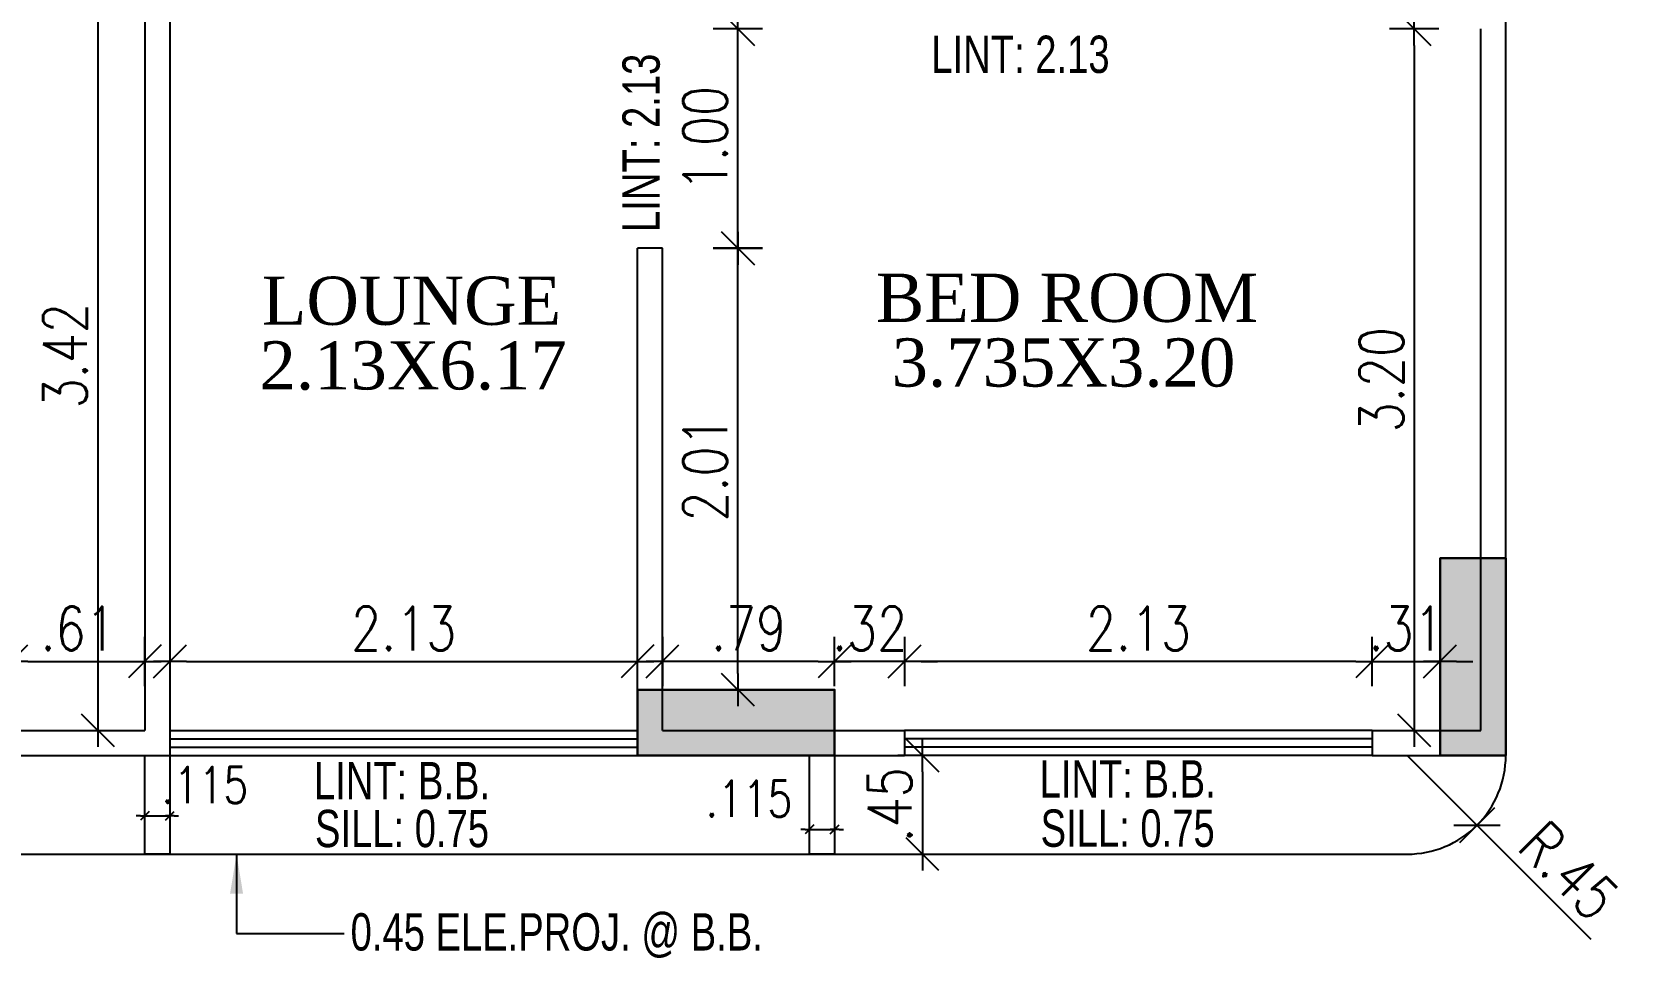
# Model space of a CAD drawing. Header units: inches. Extents: x 14331 to 14549, y 2557 to 2714.
# Drawn here: x 14462.53 to 14469.83, y 2578.57 to 2582.8 of the extents above; entities that cross this region are included whole.
import ezdxf
from ezdxf.enums import TextEntityAlignment as Align

# ---------------------------------------------------------------- set-up
doc = ezdxf.new("R2010")
doc.units = ezdxf.units.IN
doc.header["$LTSCALE"] = 0.25
doc.header["$MEASUREMENT"] = 0
doc.header["$PDMODE"] = 35
for name, color, linetype in [('dimension', 7, 'Continuous'), ('edges', 1, 'Continuous'), ('text-large', 7, 'Continuous'), ('wall', 7, 'Continuous'), ('windows', 96, 'Continuous'), ('WORK TEX', 6, 'Continuous'), ('WORKING DIM', 7, 'Continuous')]:
    doc.layers.add(name, color=color, linetype=linetype)
doc.layers.add('P-COL', color=7, linetype='Continuous', lineweight=30)
doc.layers.add('P-COLHAT', color=8, linetype='Continuous', lineweight=25)
doc.styles.add('ARIAL', font='TIMES_0.TTF')
doc.styles.add('ARL', font='swisscl_0.ttf')
doc.styles.add('romans', font='romans.shx', dxfattribs={"width": 0.8})
doc.dimstyles.new('121', dxfattribs={"dimscale": 0.1, "dimtxt": 1.65, "dimasz": 0.2, "dimexe": 0.03125, "dimexo": 0.25, "dimgap": 0.5, "dimtad": 1, "dimzin": 4, "dimdsep": 46, "dimtxsty": 'romans', "dimblk1": 'MINITICK', "dimblk2": 'MINITICK', "dimsah": 1, "dimcen": 1, "dimse1": 1, "dimse2": 1, "dimclrd": 252, "dimclre": 256, "dimclrt": 7, "dimadec": 3, "dimazin": 0, "dimtfac": 0.8, "dimtix": 1, "dimtmove": 2, "dimatfit": 3, "dimfxl": 0, "dimtolj": 1, "dimtzin": 3, "dimarcsym": 0})
doc.dimstyles.new('DFSGSG', dxfattribs={"dimtxt": 0.23, "dimasz": 0.18, "dimexe": 0.18, "dimexo": 0.0625, "dimgap": 0.09, "dimtad": 1, "dimzin": 0, "dimdsep": 46, "dimtxsty": 'ARIAL', "dimcen": 0.09, "dimse1": 1, "dimse2": 1, "dimaunit": 1, "dimadec": 0, "dimazin": 0, "dimtfac": 1, "dimtix": 1, "dimtofl": 0, "dimtmove": 0, "dimatfit": 3, "dimfxl": 0, "dimtolj": 1, "dimtzin": 0, "dimarcsym": 0})
doc.dimstyles.new('minitick-100', dxfattribs={"dimscale": 0.1, "dimtxt": 2, "dimasz": 0.75, "dimexe": 0.03125, "dimexo": 0.25, "dimgap": 0.5, "dimtad": 1, "dimzin": 4, "dimdsep": 46, "dimtxsty": 'romans', "dimblk1": 'MINITICK', "dimblk2": 'MINITICK', "dimsah": 1, "dimcen": 1, "dimse1": 1, "dimse2": 1, "dimclrd": 252, "dimclre": 256, "dimclrt": 256, "dimadec": 3, "dimazin": 0, "dimtfac": 0.8, "dimtix": 1, "dimtmove": 2, "dimatfit": 3, "dimfxl": 0, "dimtolj": 1, "dimtzin": 3, "dimarcsym": 0})

# ---------------------------------------------------------------- blocks, each defined once
blk = doc.blocks.new('BLC-A')
at = {"layer": 'P-COLHAT', "lineweight": 30}
for points in [[(2.8412, -9.5274), (2.5412, -9.5274), (2.5412, -8.6274), (2.8412, -8.6274)], [(-0.2223, -9.5274), (-0.2223, -9.2274), (-1.1223, -9.2274), (-1.1223, -9.5274)]]:
    blk.add_hatch(color=256, dxfattribs=at).paths.add_polyline_path(points)
at = {"layer": 'P-COL'}
for points in [[(2.8412, -9.5274), (2.5412, -9.5274), (2.5412, -8.6274), (2.8412, -8.6274)], [(-0.2223, -9.5274), (-0.2223, -9.2274), (-1.1223, -9.2274), (-1.1223, -9.5274)]]:
    blk.add_lwpolyline(points, close=True, dxfattribs=at)
blk = doc.blocks.new('MINITICK')
at = {"color": 7}
for p, q in [((1, 1), (-1, -1)), ((0, -1.5), (0, 1.5)), ((-1, 0), (1, 0))]:
    blk.add_line(p, q, dxfattribs=at)
blk = doc.blocks.new('*D569')
at = {"layer": 'Defpoints', "color": 0, "ltscale": 10, "transparency": 16777216}
for p in [(14468.7992, 2582.8108), (14468.7992, 2579.6095), (14468.8375, 2579.6095)]:
    blk.add_point(p, dxfattribs=at)
at = {"layer": 'dimension', "color": 252, "lineweight": -2, "ltscale": 10, "transparency": 16777216}
blk.add_line((14468.8375, 2582.7358), (14468.8375, 2579.6845), dxfattribs=at)
at = {"layer": 'dimension', "color": 252, "lineweight": -2, "ltscale": 10, "transparency": 16777216, "xscale": 0.07500000000000001, "yscale": 0.07500000000000001, "zscale": 0.07500000000000001}
for p, rotation in [((14468.8375, 2582.8108), 90), ((14468.8375, 2579.6095), 270)]:
    blk.add_blockref('MINITICK', p, dxfattribs=dict(at, rotation=rotation))
at = {"layer": 'dimension', "ltscale": 10, "transparency": 16777216, "insert": (14468.6875, 2581.2101), "char_height": 0.2, "attachment_point": 5, "rotation": 90, "style": 'romans'}
blk.add_mtext('\\A1;3.20', dxfattribs=at)
blk = doc.blocks.new('*D570')
at = {"layer": 'Defpoints', "color": 0, "ltscale": 10, "transparency": 16777216}
for p in [(14468.9551, 2579.9248), (14468.6453, 2579.5945), (14468.9551, 2579.5945)]:
    blk.add_point(p, dxfattribs=at)
at = {"layer": 'dimension', "color": 252, "lineweight": -2, "ltscale": 10, "transparency": 16777216}
for p, q in [((14468.5703, 2579.9248), (14468.4953, 2579.9248)), ((14468.6453, 2579.9248), (14468.9551, 2579.9248)), ((14469.0301, 2579.9248), (14469.1051, 2579.9248))]:
    blk.add_line(p, q, dxfattribs=at)
at = {"layer": 'dimension', "color": 252, "lineweight": -2, "ltscale": 10, "transparency": 16777216, "xscale": 0.07500000000000001, "yscale": 0.07500000000000001, "zscale": 0.07500000000000001}
blk.add_blockref('MINITICK', (14468.6453, 2579.9248), dxfattribs=at)
at = {"layer": 'dimension', "color": 252, "lineweight": -2, "ltscale": 10, "transparency": 16777216, "xscale": 0.07500000000000001, "yscale": 0.07500000000000001, "zscale": 0.07500000000000001, "rotation": 180}
blk.add_blockref('MINITICK', (14468.9551, 2579.9248), dxfattribs=at)
at = {"layer": 'dimension', "ltscale": 10, "transparency": 16777216, "insert": (14468.8002, 2580.0748), "char_height": 0.2, "attachment_point": 5, "style": 'romans'}
blk.add_mtext('\\A1;.31', dxfattribs=at)
blk = doc.blocks.new('*D571')
at = {"layer": 'Defpoints', "color": 0, "ltscale": 10, "transparency": 16777216}
for p in [(14466.5112, 2579.9248), (14466.5112, 2579.5714), (14468.6453, 2579.5714)]:
    blk.add_point(p, dxfattribs=at)
at = {"layer": 'dimension', "color": 252, "lineweight": -2, "ltscale": 10, "transparency": 16777216}
blk.add_line((14468.5703, 2579.9248), (14466.5862, 2579.9248), dxfattribs=at)
at = {"layer": 'dimension', "color": 252, "lineweight": -2, "ltscale": 10, "transparency": 16777216, "xscale": 0.07500000000000001, "yscale": 0.07500000000000001, "zscale": 0.07500000000000001, "rotation": 180}
blk.add_blockref('MINITICK', (14466.5112, 2579.9248), dxfattribs=at)
at = {"layer": 'dimension', "color": 252, "lineweight": -2, "ltscale": 10, "transparency": 16777216, "xscale": 0.07500000000000001, "yscale": 0.07500000000000001, "zscale": 0.07500000000000001}
blk.add_blockref('MINITICK', (14468.6453, 2579.9248), dxfattribs=at)
at = {"layer": 'dimension', "ltscale": 10, "transparency": 16777216, "insert": (14467.5782, 2580.0748), "char_height": 0.2, "attachment_point": 5, "style": 'romans'}
blk.add_mtext('\\A1;2.13', dxfattribs=at)
blk = doc.blocks.new('*D572')
at = {"layer": 'Defpoints', "color": 0, "ltscale": 10, "transparency": 16777216}
for p in [(14466.1917, 2579.9248), (14466.1917, 2579.5524), (14466.5112, 2579.5524)]:
    blk.add_point(p, dxfattribs=at)
at = {"layer": 'dimension', "color": 252, "lineweight": -2, "ltscale": 10, "transparency": 16777216}
for p, q in [((14466.1167, 2579.9248), (14466.0417, 2579.9248)), ((14466.5112, 2579.9248), (14466.1917, 2579.9248)), ((14466.5862, 2579.9248), (14466.6612, 2579.9248))]:
    blk.add_line(p, q, dxfattribs=at)
at = {"layer": 'dimension', "color": 252, "lineweight": -2, "ltscale": 10, "transparency": 16777216, "xscale": 0.07500000000000001, "yscale": 0.07500000000000001, "zscale": 0.07500000000000001}
blk.add_blockref('MINITICK', (14466.1917, 2579.9248), dxfattribs=at)
at = {"layer": 'dimension', "color": 252, "lineweight": -2, "ltscale": 10, "transparency": 16777216, "xscale": 0.07500000000000001, "yscale": 0.07500000000000001, "zscale": 0.07500000000000001, "rotation": 180}
blk.add_blockref('MINITICK', (14466.5112, 2579.9248), dxfattribs=at)
at = {"layer": 'dimension', "ltscale": 10, "transparency": 16777216, "insert": (14466.3514, 2580.0748), "char_height": 0.2, "attachment_point": 5, "style": 'romans'}
blk.add_mtext('\\A1;.32', dxfattribs=at)
blk = doc.blocks.new('*D573')
at = {"layer": 'Defpoints', "color": 0, "ltscale": 10, "transparency": 16777216}
for p in [(14465.406, 2581.8099), (14465.7504, 2581.8099), (14465.406, 2579.7952)]:
    blk.add_point(p, dxfattribs=at)
at = {"layer": 'dimension', "color": 252, "lineweight": -2, "ltscale": 10, "transparency": 16777216}
blk.add_line((14465.7504, 2579.8702), (14465.7504, 2581.7349), dxfattribs=at)
at = {"layer": 'dimension', "color": 252, "lineweight": -2, "ltscale": 10, "transparency": 16777216, "xscale": 0.07500000000000001, "yscale": 0.07500000000000001, "zscale": 0.07500000000000001}
for p, rotation in [((14465.7504, 2581.8099), 90), ((14465.7504, 2579.7952), 270)]:
    blk.add_blockref('MINITICK', p, dxfattribs=dict(at, rotation=rotation))
at = {"layer": 'dimension', "ltscale": 10, "transparency": 16777216, "insert": (14465.6004, 2580.8026), "char_height": 0.2, "attachment_point": 5, "rotation": 90, "style": 'romans'}
blk.add_mtext('\\A1;2.01', dxfattribs=at)
blk = doc.blocks.new('*D574')
at = {"layer": 'Defpoints', "color": 0, "ltscale": 10, "transparency": 16777216}
for p in [(14465.406, 2582.8108), (14465.7504, 2582.8108), (14465.406, 2581.8099)]:
    blk.add_point(p, dxfattribs=at)
at = {"layer": 'dimension', "color": 252, "lineweight": -2, "ltscale": 10, "transparency": 16777216}
blk.add_line((14465.7504, 2581.8849), (14465.7504, 2582.7358), dxfattribs=at)
at = {"layer": 'dimension', "color": 252, "lineweight": -2, "ltscale": 10, "transparency": 16777216, "xscale": 0.07500000000000001, "yscale": 0.07500000000000001, "zscale": 0.07500000000000001}
for p, rotation in [((14465.7504, 2582.8108), 90), ((14465.7504, 2581.8099), 270)]:
    blk.add_blockref('MINITICK', p, dxfattribs=dict(at, rotation=rotation))
at = {"layer": 'dimension', "ltscale": 10, "transparency": 16777216, "insert": (14465.6004, 2582.3103), "char_height": 0.2, "attachment_point": 5, "rotation": 90, "style": 'romans'}
blk.add_mtext('\\A1;1.00', dxfattribs=at)
blk = doc.blocks.new('*D575')
at = {"layer": 'Defpoints', "color": 0, "ltscale": 10, "transparency": 16777216}
for p in [(14465.2917, 2579.9248), (14463.1575, 2579.6095), (14465.2917, 2579.6095)]:
    blk.add_point(p, dxfattribs=at)
at = {"layer": 'dimension', "color": 252, "lineweight": -2, "ltscale": 10, "transparency": 16777216}
blk.add_line((14463.2325, 2579.9248), (14465.2167, 2579.9248), dxfattribs=at)
at = {"layer": 'dimension', "color": 252, "lineweight": -2, "ltscale": 10, "transparency": 16777216, "xscale": 0.07500000000000001, "yscale": 0.07500000000000001, "zscale": 0.07500000000000001, "rotation": 180}
blk.add_blockref('MINITICK', (14463.1575, 2579.9248), dxfattribs=at)
at = {"layer": 'dimension', "color": 252, "lineweight": -2, "ltscale": 10, "transparency": 16777216, "xscale": 0.07500000000000001, "yscale": 0.07500000000000001, "zscale": 0.07500000000000001}
blk.add_blockref('MINITICK', (14465.2917, 2579.9248), dxfattribs=at)
at = {"layer": 'dimension', "ltscale": 10, "transparency": 16777216, "insert": (14464.2246, 2580.0748), "char_height": 0.2, "attachment_point": 5, "style": 'romans'}
blk.add_mtext('\\A1;2.13', dxfattribs=at)
blk = doc.blocks.new('*D576')
at = {"layer": 'Defpoints', "color": 0, "ltscale": 10, "transparency": 16777216}
for p in [(14463.0432, 2579.9248), (14462.4334, 2579.6095), (14463.0432, 2579.6095)]:
    blk.add_point(p, dxfattribs=at)
at = {"layer": 'dimension', "color": 252, "lineweight": -2, "ltscale": 10, "transparency": 16777216}
blk.add_line((14462.5084, 2579.9248), (14462.9682, 2579.9248), dxfattribs=at)
at = {"layer": 'dimension', "color": 252, "lineweight": -2, "ltscale": 10, "transparency": 16777216, "xscale": 0.07500000000000001, "yscale": 0.07500000000000001, "zscale": 0.07500000000000001, "rotation": 180}
blk.add_blockref('MINITICK', (14462.4334, 2579.9248), dxfattribs=at)
at = {"layer": 'dimension', "color": 252, "lineweight": -2, "ltscale": 10, "transparency": 16777216, "xscale": 0.07500000000000001, "yscale": 0.07500000000000001, "zscale": 0.07500000000000001}
blk.add_blockref('MINITICK', (14463.0432, 2579.9248), dxfattribs=at)
at = {"layer": 'dimension', "ltscale": 10, "transparency": 16777216, "insert": (14462.7383, 2580.0748), "char_height": 0.2, "attachment_point": 5, "style": 'romans'}
blk.add_mtext('\\A1;.61', dxfattribs=at)
blk = doc.blocks.new('*D579')
at = {"layer": 'Defpoints', "color": 0, "ltscale": 10, "transparency": 16777216}
for p in [(14463.0432, 2583.0294), (14462.8289, 2579.6095), (14463.0432, 2579.6095)]:
    blk.add_point(p, dxfattribs=at)
at = {"layer": 'dimension', "color": 252, "lineweight": -2, "ltscale": 10, "transparency": 16777216}
blk.add_line((14462.8289, 2582.9544), (14462.8289, 2579.6845), dxfattribs=at)
at = {"layer": 'dimension', "color": 252, "lineweight": -2, "ltscale": 10, "transparency": 16777216, "xscale": 0.07500000000000001, "yscale": 0.07500000000000001, "zscale": 0.07500000000000001}
for p, rotation in [((14462.8289, 2583.0294), 90), ((14462.8289, 2579.6095), 270)]:
    blk.add_blockref('MINITICK', p, dxfattribs=dict(at, rotation=rotation))
at = {"layer": 'dimension', "ltscale": 10, "transparency": 16777216, "insert": (14462.6789, 2581.3195), "char_height": 0.2, "attachment_point": 5, "rotation": 90, "style": 'romans'}
blk.add_mtext('\\A1;3.42', dxfattribs=at)
blk = doc.blocks.new('*D606')
at = {"layer": 'Defpoints', "color": 0, "ltscale": 10, "transparency": 16777216}
for p in [(14465.406, 2579.9248), (14465.406, 2579.7952), (14466.1917, 2579.7952)]:
    blk.add_point(p, dxfattribs=at)
at = {"layer": 'dimension', "color": 252, "lineweight": -2, "ltscale": 10, "transparency": 16777216}
blk.add_line((14466.1167, 2579.9248), (14465.481, 2579.9248), dxfattribs=at)
at = {"layer": 'dimension', "color": 252, "lineweight": -2, "ltscale": 10, "transparency": 16777216, "xscale": 0.07500000000000001, "yscale": 0.07500000000000001, "zscale": 0.07500000000000001, "rotation": 180}
blk.add_blockref('MINITICK', (14465.406, 2579.9248), dxfattribs=at)
at = {"layer": 'dimension', "color": 252, "lineweight": -2, "ltscale": 10, "transparency": 16777216, "xscale": 0.07500000000000001, "yscale": 0.07500000000000001, "zscale": 0.07500000000000001}
blk.add_blockref('MINITICK', (14466.1917, 2579.9248), dxfattribs=at)
at = {"layer": 'dimension', "ltscale": 10, "transparency": 16777216, "insert": (14465.7988, 2580.0748), "char_height": 0.2, "attachment_point": 5, "style": 'romans'}
blk.add_mtext('\\A1;.79', dxfattribs=at)
blk = doc.blocks.new('*D650')
at = {"layer": 'Defpoints', "color": 0, "ltscale": 10, "transparency": 16777216}
for p in [(14466.1917, 2579.4952), (14466.1917, 2579.0452), (14466.5929, 2579.0452)]:
    blk.add_point(p, dxfattribs=at)
at = {"layer": 'dimension', "color": 252, "lineweight": -2, "ltscale": 10, "transparency": 16777216}
blk.add_line((14466.5929, 2579.4202), (14466.5929, 2579.1202), dxfattribs=at)
at = {"layer": 'dimension', "color": 252, "lineweight": -2, "ltscale": 10, "transparency": 16777216, "xscale": 0.07500000000000001, "yscale": 0.07500000000000001, "zscale": 0.07500000000000001}
for p, rotation in [((14466.5929, 2579.4952), 90), ((14466.5929, 2579.0452), 270)]:
    blk.add_blockref('MINITICK', p, dxfattribs=dict(at, rotation=rotation))
at = {"layer": 'dimension', "ltscale": 10, "transparency": 16777216, "insert": (14466.4429, 2579.2702), "char_height": 0.2, "attachment_point": 5, "rotation": 90, "style": 'romans'}
blk.add_mtext('\\A1;.45', dxfattribs=at)
blk = doc.blocks.new('*D667')
at = {"layer": 'Defpoints', "color": 0, "ltscale": 10, "transparency": 16777216}
for p in [(14468.8051, 2579.4952), (14469.1233, 2579.177)]:
    blk.add_point(p, dxfattribs=at)
at = {"layer": 'dimension', "color": 252, "lineweight": -2, "ltscale": 10, "transparency": 16777216}
for p, q in [((14468.8051, 2579.4952), (14469.1233, 2579.177)), ((14469.6448, 2578.6554), (14469.1763, 2579.124))]:
    blk.add_line(p, q, dxfattribs=at)
at = {"layer": 'dimension', "color": 252, "lineweight": -2, "ltscale": 10, "transparency": 16777216, "xscale": 0.07500000000000001, "yscale": 0.07500000000000001, "zscale": 0.07500000000000001, "rotation": 135.0000000000819}
blk.add_blockref('MINITICK', (14469.1233, 2579.177), dxfattribs=at)
at = {"layer": 'dimension', "ltscale": 10, "transparency": 16777216, "insert": (14469.5432, 2578.9693), "char_height": 0.2, "attachment_point": 5, "rotation": 315, "style": 'romans'}
blk.add_mtext('\\A1;R.45', dxfattribs=at)
blk = doc.blocks.new('*D679')
at = {"layer": 'Defpoints', "color": 0, "transparency": 16777216}
for p in [(14463.1575, 2579.2205), (14463.0432, 2579.1969), (14463.1575, 2579.1969)]:
    blk.add_point(p, dxfattribs=at)
at = {"layer": 'WORKING DIM', "color": 252, "lineweight": -2, "transparency": 16777216}
for p, q in [((14463.0232, 2579.2205), (14463.0032, 2579.2205)), ((14463.0432, 2579.2205), (14463.1575, 2579.2205)), ((14463.1775, 2579.2205), (14463.1975, 2579.2205))]:
    blk.add_line(p, q, dxfattribs=at)
at = {"layer": 'WORKING DIM', "color": 252, "lineweight": -2, "transparency": 16777216, "xscale": 0.02, "yscale": 0.02, "zscale": 0.02}
blk.add_blockref('MINITICK', (14463.0432, 2579.2205), dxfattribs=at)
at = {"layer": 'WORKING DIM', "color": 252, "lineweight": -2, "transparency": 16777216, "xscale": 0.02, "yscale": 0.02, "zscale": 0.02, "rotation": 180}
blk.add_blockref('MINITICK', (14463.1575, 2579.2205), dxfattribs=at)
at = {"layer": 'WORKING DIM', "color": 7, "transparency": 16777216, "insert": (14463.3171, 2579.3605), "char_height": 0.165, "attachment_point": 5, "style": 'romans'}
blk.add_mtext('\\A1;.115', dxfattribs=at)
blk = doc.blocks.new('*D681')
at = {"layer": 'Defpoints', "color": 0, "transparency": 16777216}
for p in [(14466.1917, 2579.1583), (14466.0773, 2579.1347), (14466.1917, 2579.1347)]:
    blk.add_point(p, dxfattribs=at)
at = {"layer": 'WORKING DIM', "color": 252, "lineweight": -2, "transparency": 16777216}
for p, q in [((14466.0573, 2579.1583), (14466.0373, 2579.1583)), ((14466.0773, 2579.1583), (14466.1917, 2579.1583)), ((14466.2117, 2579.1583), (14466.2317, 2579.1583))]:
    blk.add_line(p, q, dxfattribs=at)
at = {"layer": 'WORKING DIM', "color": 252, "lineweight": -2, "transparency": 16777216, "xscale": 0.02, "yscale": 0.02, "zscale": 0.02}
blk.add_blockref('MINITICK', (14466.0773, 2579.1583), dxfattribs=at)
at = {"layer": 'WORKING DIM', "color": 252, "lineweight": -2, "transparency": 16777216, "xscale": 0.02, "yscale": 0.02, "zscale": 0.02, "rotation": 180}
blk.add_blockref('MINITICK', (14466.1917, 2579.1583), dxfattribs=at)
at = {"layer": 'WORKING DIM', "color": 7, "transparency": 16777216, "insert": (14465.8004, 2579.2983), "char_height": 0.165, "attachment_point": 5, "style": 'romans'}
blk.add_mtext('\\A1;.115', dxfattribs=at)

msp = doc.modelspace()

# ---------------------------------------------------------------- linework, layer by layer
at = {"layer": 'edges', "ltscale": 0.4}
msp.add_lwpolyline([(14459.2703, 2592.605, 0.414214), (14458.8203, 2592.155), (14458.8203, 2579.4952, 0.414214), (14459.2703, 2579.0452), (14468.8051, 2579.0452, 0.414214), (14469.2551, 2579.4952)], format="xyb", dxfattribs=at)
for points in [[(14463.1575, 2579.4952), (14463.1575, 2579.0452), (14463.0432, 2579.0452), (14463.0432, 2579.4952)], [(14466.1917, 2579.4952), (14466.1917, 2579.0452), (14466.0773, 2579.0452), (14466.0773, 2579.4952)]]:
    msp.add_lwpolyline(points, dxfattribs=at)
at = {"layer": 'wall'}
for p, q in [((14463.0432, 2583.0294), (14463.0432, 2579.6095)), ((14463.1575, 2583.0294), (14463.1575, 2579.4952)), ((14469.2551, 2579.4952), (14469.2551, 2582.9251)), ((14469.1407, 2579.6095), (14469.1407, 2582.8108)), ((14465.2917, 2579.4952), (14465.2917, 2581.8099)), ((14465.406, 2581.8099), (14465.2917, 2581.8099)), ((14465.406, 2579.6095), (14465.406, 2581.8099)), ((14462.4334, 2579.6095), (14463.0432, 2579.6095)), ((14465.406, 2579.6095), (14466.5112, 2579.6095)), ((14466.5112, 2579.6095), (14466.5112, 2579.4952)), ((14468.6453, 2579.6095), (14469.1407, 2579.6095)), ((14468.6453, 2579.6095), (14468.6453, 2579.4952)), ((14462.4334, 2579.4952), (14463.1575, 2579.4952)), ((14465.2917, 2579.4952), (14466.5112, 2579.4952)), ((14468.6453, 2579.4952), (14469.2551, 2579.4952)), ((14469.2551, 2579.4952), (14469.2551, 2579.4952))]:
    msp.add_line(p, q, dxfattribs=at)
at = {"layer": 'windows'}
for p, q in [((14463.1575, 2579.6095), (14465.2917, 2579.6095)), ((14468.6453, 2579.6095), (14466.5112, 2579.6095)), ((14463.1575, 2579.5714), (14465.2917, 2579.5714)), ((14463.1575, 2579.5333), (14465.2917, 2579.5333)), ((14468.6453, 2579.5714), (14466.5112, 2579.5714)), ((14468.6453, 2579.5333), (14466.5112, 2579.5333)), ((14463.1575, 2579.4952), (14465.2917, 2579.4952)), ((14468.6453, 2579.4952), (14466.5112, 2579.4952))]:
    msp.add_line(p, q, dxfattribs=at)

# ---------------------------------------------------------------- block references
at = {"layer": 'P-COLHAT'}
msp.add_blockref('BLC-A', (14466.4139, 2589.0226), dxfattribs=at)

# ---------------------------------------------------------------- texts
at = {"layer": 'text-large', "style": 'ARIAL'}
for s, p in [('LOUNGE', (14464.2604, 2581.5706)), ('BED ROOM', (14467.2518, 2581.584)), ('2.13X6.17', (14464.268, 2581.2756)), ('3.735X3.20', (14467.2363, 2581.2889))]:
    msp.add_text(s, height=0.22, dxfattribs=at).set_placement(p, align=Align.MIDDLE_CENTER)
at = {"layer": 'WORK TEX', "style": 'ARL'}
for s, p in [('LINT: 2.13', (14467.0398, 2582.6949)), ('LINT: B.B.', (14464.2169, 2579.3808)), ('LINT: B.B.', (14467.5291, 2579.3886)), ('SILL: 0.75', (14464.2169, 2579.1622)), ('SILL: 0.75', (14467.5291, 2579.1638)), ('0.45 ELE.PROJ. @ B.B.', (14464.9231, 2578.6905))]:
    msp.add_text(s, height=0.17, dxfattribs=at).set_placement(p, align=Align.MIDDLE_CENTER)
msp.add_text('LINT: 2.13', height=0.17, rotation=90, dxfattribs=at).set_placement((14465.308, 2582.2909), align=Align.MIDDLE_CENTER)

# ---------------------------------------------------------------- dimensions: what is measured, and where the dimension line sits
at = {"layer": 'dimension', "ltscale": 10}
for base, p1, p2, picture, middle in [((14462.8289, 2579.6095), (14463.0432, 2583.0294), (14463.0432, 2579.6095), '*D579', (14462.6789, 2581.3195)), ((14465.7504, 2582.8108), (14465.406, 2581.8099), (14465.406, 2582.8108), '*D574', (14465.6004, 2582.3103)), ((14468.8375, 2579.6095), (14468.7992, 2582.8108), (14468.7992, 2579.6095), '*D569', (14468.6875, 2581.2101)), ((14465.7504, 2581.8099), (14465.406, 2579.7952), (14465.406, 2581.8099), '*D573', (14465.6004, 2580.8026)), ((14466.5929, 2579.0452), (14466.1917, 2579.4952), (14466.1917, 2579.0452), '*D650', (14466.4429, 2579.2702))]:
    dim = msp.add_linear_dim(base=base, p1=p1, p2=p2, angle=90, dimstyle='minitick-100', dxfattribs=at)
    dim.commit()
    dim.dimension.update_dxf_attribs({"geometry": picture, "text_midpoint": middle})
for base, p1, p2, picture, middle in [((14463.0432, 2579.9248), (14462.4334, 2579.6095), (14463.0432, 2579.6095), '*D576', (14462.7383, 2580.0748)), ((14465.2917, 2579.9248), (14463.1575, 2579.6095), (14465.2917, 2579.6095), '*D575', (14464.2246, 2580.0748)), ((14465.406, 2579.9248), (14466.1917, 2579.7952), (14465.406, 2579.7952), '*D606', (14465.7988, 2580.0748)), ((14466.1917, 2579.9248), (14466.5112, 2579.5524), (14466.1917, 2579.5524), '*D572', (14466.3514, 2580.0748)), ((14466.5112, 2579.9248), (14468.6453, 2579.5714), (14466.5112, 2579.5714), '*D571', (14467.5782, 2580.0748)), ((14468.9551, 2579.9248), (14468.6453, 2579.5945), (14468.9551, 2579.5945), '*D570', (14468.8002, 2580.0748))]:
    dim = msp.add_linear_dim(base=base, p1=p1, p2=p2, dimstyle='minitick-100', dxfattribs=at)
    dim.commit()
    dim.dimension.update_dxf_attribs({"geometry": picture, "text_midpoint": middle})
dim = msp.add_radius_dim(center=(14468.8051, 2579.4952), mpoint=(14469.1233, 2579.177), dimstyle='minitick-100', dxfattribs=at)
dim.commit()
dim.dimension.update_dxf_attribs({"geometry": '*D667', "text_midpoint": (14469.5432, 2578.9693)})
at = {"layer": 'WORKING DIM'}
for base, p1, p2, picture, middle in [((14463.1575, 2579.2205), (14463.0432, 2579.1969), (14463.1575, 2579.1969), '*D679', (14463.3171, 2579.3605)), ((14466.1917, 2579.1583), (14466.0773, 2579.1347), (14466.1917, 2579.1347), '*D681', (14465.8004, 2579.2983))]:
    dim = msp.add_linear_dim(base=base, p1=p1, p2=p2, text='.115', dimstyle='121', override={"dimfxl": 0.18, "dimfxlon": 1}, dxfattribs=at)
    dim.commit()
    dim.dimension.update_dxf_attribs({"geometry": picture, "text_midpoint": middle, "dimtype": 160})

# ---------------------------------------------------------------- leaders
at = {"layer": 'wall'}
msp.add_leader([(14463.4618, 2579.0452), (14463.4618, 2578.6825), (14463.9526, 2578.6825)], dimstyle='DFSGSG', override={"dimgap": 0.09, "dimtad": 0, "dimarcsym": 1}, dxfattribs=at)

doc.saveas('drawing.dxf')
